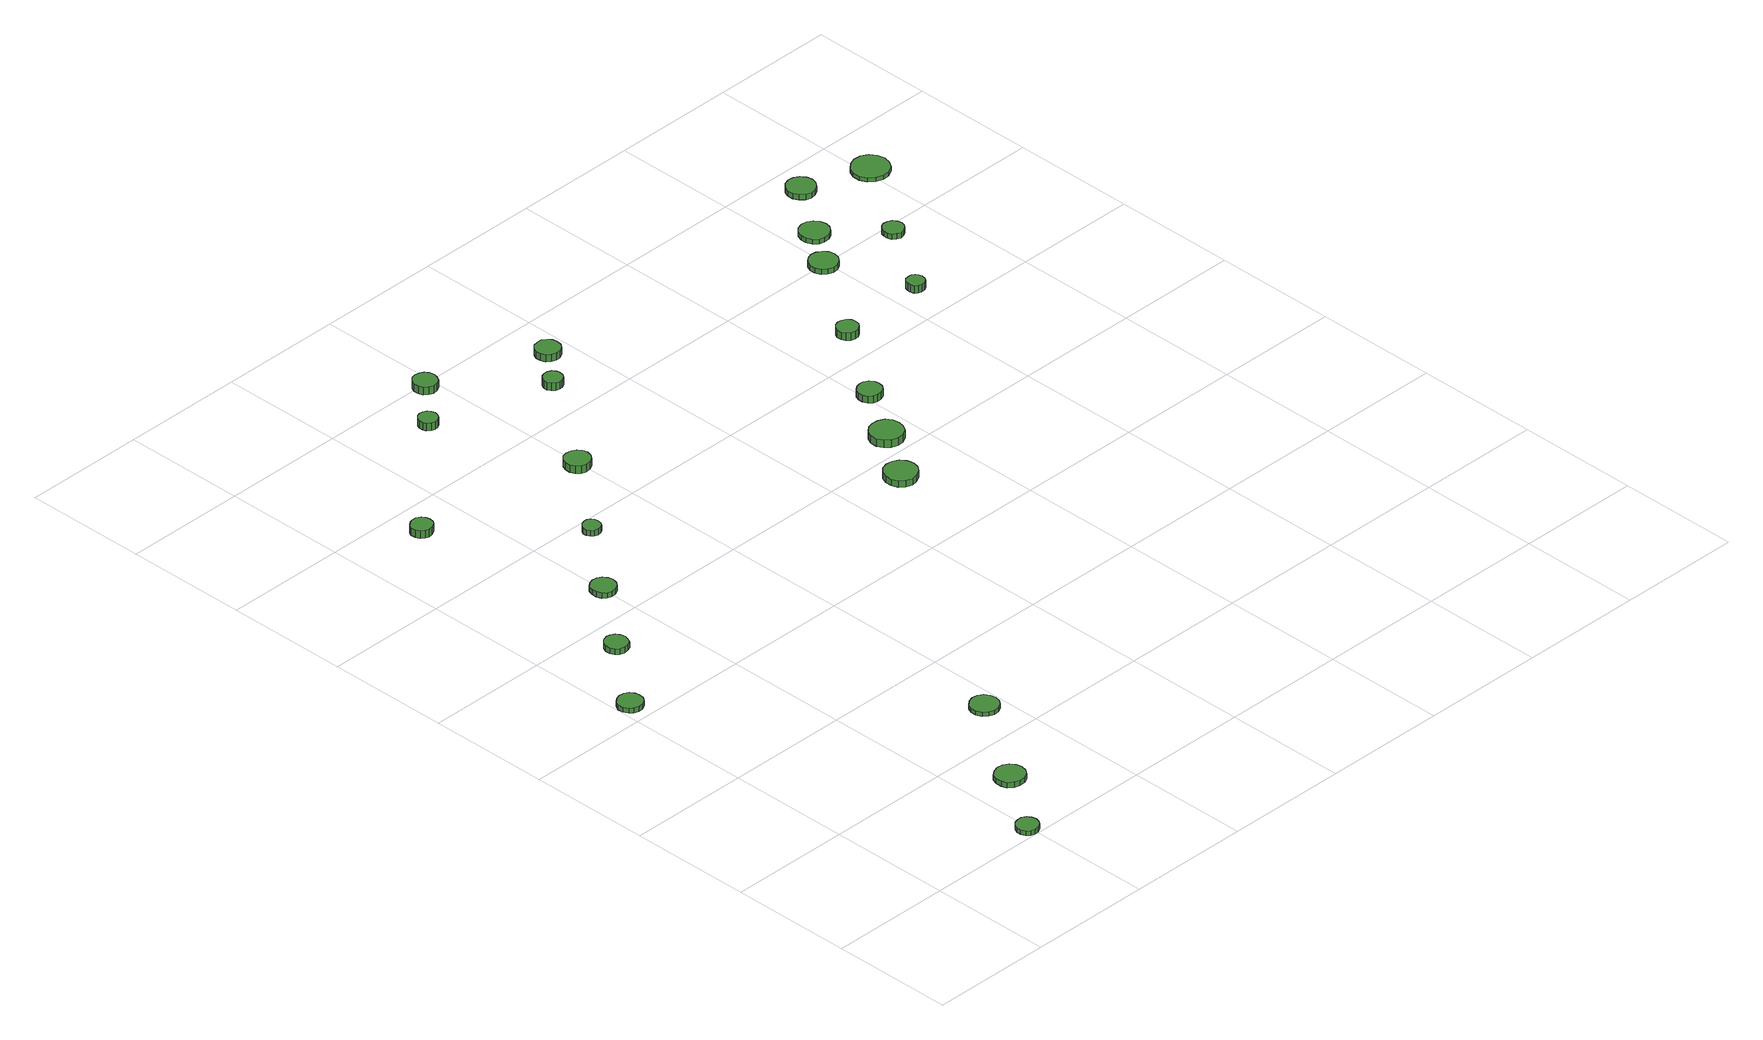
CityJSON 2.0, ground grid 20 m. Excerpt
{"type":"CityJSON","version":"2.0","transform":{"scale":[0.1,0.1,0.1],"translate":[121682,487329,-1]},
"CityObjects":{
"tree1":{"type":"SolitaryVegetationObject","attributes":{"function":"something"},"geometry":[{"type":"MultiSurface","lod":"1","boundaries":[[[0,1,2,3,4,5,6,7,8,9,10,11,12,13,14]],[[15,16,17,18,19,20,21,22,23,24,25,26,27,28,29]],[[0,29,28,1]],[[1,28,27,2]],[[2,27,26,3]],[[3,26,25,4]],[[4,25,24,5]],[[5,24,23,6]],[[6,23,22,7]],[[7,22,21,8]],[[8,21,20,9]],[[9,20,19,10]],[[10,19,18,11]],[[11,18,17,12]],[[12,17,16,13]],[[13,16,15,14]],[[14,15,29,0]]]}]},
"tree2":{"type":"SolitaryVegetationObject","attributes":{"function":"something"},"geometry":[{"type":"MultiSurface","lod":"1","boundaries":[[[30,31,32,33,34,35,36,37,38,39,40,41,42,43,44]],[[45,46,47,48,49,50,51,52,53,54,55,56,57,58,59]],[[30,59,58,31]],[[31,58,57,32]],[[32,57,56,33]],[[33,56,55,34]],[[34,55,54,35]],[[35,54,53,36]],[[36,53,52,37]],[[37,52,51,38]],[[38,51,50,39]],[[39,50,49,40]],[[40,49,48,41]],[[41,48,47,42]],[[42,47,46,43]],[[43,46,45,44]],[[44,45,59,30]]]}]},
"tree3":{"type":"SolitaryVegetationObject","attributes":{"function":"something"},"geometry":[{"type":"MultiSurface","lod":"1","boundaries":[[[60,61,62,63,64,65,66,67,68,69,70,71,72,73,74]],[[75,76,77,78,79,80,81,82,83,84,85,86,87,88,89]],[[60,89,88,61]],[[61,88,87,62]],[[62,87,86,63]],[[63,86,85,64]],[[64,85,84,65]],[[65,84,83,66]],[[66,83,82,67]],[[67,82,81,68]],[[68,81,80,69]],[[69,80,79,70]],[[70,79,78,71]],[[71,78,77,72]],[[72,77,76,73]],[[73,76,75,74]],[[74,75,89,60]]]}]},
"tree4":{"type":"SolitaryVegetationObject","attributes":{"function":"something"},"geometry":[{"type":"MultiSurface","lod":"1","boundaries":[[[90,91,92,93,94,95,96,97,98,99,100,101,102,103,104]],[[105,106,107,108,109,110,111,112,113,114,115,116,117,118,119]],[[90,119,118,91]],[[91,118,117,92]],[[92,117,116,93]],[[93,116,115,94]],[[94,115,114,95]],[[95,114,113,96]],[[96,113,112,97]],[[97,112,111,98]],[[98,111,110,99]],[[99,110,109,100]],[[100,109,108,101]],[[101,108,107,102]],[[102,107,106,103]],[[103,106,105,104]],[[104,105,119,90]]]}]},
"tree5":{"type":"SolitaryVegetationObject","attributes":{"function":"something"},"geometry":[{"type":"MultiSurface","lod":"1","boundaries":[[[120,121,122,123,124,125,126,127,128,129,130,131,132,133,134]],[[135,136,137,138,139,140,141,142,143,144,145,146,147,148,149]],[[120,149,148,121]],[[121,148,147,122]],[[122,147,146,123]],[[123,146,145,124]],[[124,145,144,125]],[[125,144,143,126]],[[126,143,142,127]],[[127,142,141,128]],[[128,141,140,129]],[[129,140,139,130]],[[130,139,138,131]],[[131,138,137,132]],[[132,137,136,133]],[[133,136,135,134]],[[134,135,149,120]]]}]},
"tree6":{"type":"SolitaryVegetationObject","attributes":{"function":"something"},"geometry":[{"type":"MultiSurface","lod":"1","boundaries":[[[150,151,152,153,154,155,156,157,158,159,160,161,162,163,164]],[[165,166,167,168,169,170,171,172,173,174,175,176,177,178,179]],[[150,179,178,151]],[[151,178,177,152]],[[152,177,176,153]],[[153,176,175,154]],[[154,175,174,155]],[[155,174,173,156]],[[156,173,172,157]],[[157,172,171,158]],[[158,171,170,159]],[[159,170,169,160]],[[160,169,168,161]],[[161,168,167,162]],[[162,167,166,163]],[[163,166,165,164]],[[164,165,179,150]]]}]},
"tree7":{"type":"SolitaryVegetationObject","attributes":{"function":"something"},"geometry":[{"type":"MultiSurface","lod":"1","boundaries":[[[180,181,182,183,184,185,186,187,188,189,190,191,192,193,194]],[[195,196,197,198,199,200,201,202,203,204,205,206,207,208,209]],[[180,209,208,181]],[[181,208,207,182]],[[182,207,206,183]],[[183,206,205,184]],[[184,205,204,185]],[[185,204,203,186]],[[186,203,202,187]],[[187,202,201,188]],[[188,201,200,189]],[[189,200,199,190]],[[190,199,198,191]],[[191,198,197,192]],[[192,197,196,193]],[[193,196,195,194]],[[194,195,209,180]]]}]},
"tree8":{"type":"SolitaryVegetationObject","attributes":{"function":"something"},"geometry":[{"type":"MultiSurface","lod":"1","boundaries":[[[210,211,212,213,214,215,216,217,218,219,220,221,222,223,224]],[[225,226,227,228,229,230,231,232,233,234,235,236,237,238,239]],[[210,239,238,211]],[[211,238,237,212]],[[212,237,236,213]],[[213,236,235,214]],[[214,235,234,215]],[[215,234,233,216]],[[216,233,232,217]],[[217,232,231,218]],[[218,231,230,219]],[[219,230,229,220]],[[220,229,228,221]],[[221,228,227,222]],[[222,227,226,223]],[[223,226,225,224]],[[224,225,239,210]]]}]},
"tree9":{"type":"SolitaryVegetationObject","attributes":{"function":"something"},"geometry":[{"type":"MultiSurface","lod":"1","boundaries":[[[240,241,242,243,244,245,246,247,248,249,250,251,252,253,254]],[[255,256,257,258,259,260,261,262,263,264,265,266,267,268,269]],[[240,269,268,241]],[[241,268,267,242]],[[242,267,266,243]],[[243,266,265,244]],[[244,265,264,245]],[[245,264,263,246]],[[246,263,262,247]],[[247,262,261,248]],[[248,261,260,249]],[[249,260,259,250]],[[250,259,258,251]],[[251,258,257,252]],[[252,257,256,253]],[[253,256,255,254]],[[254,255,269,240]]]}]},
"tree10":{"type":"SolitaryVegetationObject","attributes":{"function":"something"},"geometry":[{"type":"MultiSurface","lod":"1","boundaries":[[[270,271,272,273,274,275,276,277,278,279,280,281,282,283,284]],[[285,286,287,288,289,290,291,292,293,294,295,296,297,298,299]],[[270,299,298,271]],[[271,298,297,272]],[[272,297,296,273]],[[273,296,295,274]],[[274,295,294,275]],[[275,294,293,276]],[[276,293,292,277]],[[277,292,291,278]],[[278,291,290,279]],[[279,290,289,280]],[[280,289,288,281]],[[281,288,287,282]],[[282,287,286,283]],[[283,286,285,284]],[[284,285,299,270]]]}]},
"tree11":{"type":"SolitaryVegetationObject","attributes":{"function":"something"},"geometry":[{"type":"MultiSurface","lod":"1","boundaries":[[[300,301,302,303,304,305,306,307,308,309,310,311,312,313,314]],[[315,316,317,318,319,320,321,322,323,324,325,326,327,328,329]],[[300,329,328,301]],[[301,328,327,302]],[[302,327,326,303]],[[303,326,325,304]],[[304,325,324,305]],[[305,324,323,306]],[[306,323,322,307]],[[307,322,321,308]],[[308,321,320,309]],[[309,320,319,310]],[[310,319,318,311]],[[311,318,317,312]],[[312,317,316,313]],[[313,316,315,314]],[[314,315,329,300]]]}]},
"tree12":{"type":"SolitaryVegetationObject","attributes":{"function":"something"},"geometry":[{"type":"MultiSurface","lod":"1","boundaries":[[[330,331,332,333,334,335,336,337,338,339,340,341,342,343,344]],[[345,346,347,348,349,350,351,352,353,354,355,356,357,358,359]],[[330,359,358,331]],[[331,358,357,332]],[[332,357,356,333]],[[333,356,355,334]],[[334,355,354,335]],[[335,354,353,336]],[[336,353,352,337]],[[337,352,351,338]],[[338,351,350,339]],[[339,350,349,340]],[[340,349,348,341]],[[341,348,347,342]],[[342,347,346,343]],[[343,346,345,344]],[[344,345,359,330]]]}]},
"tree13":{"type":"SolitaryVegetationObject","attributes":{"function":"something"},"geometry":[{"type":"MultiSurface","lod":"1","boundaries":[[[360,361,362,363,364,365,366,367,368,369,370,371,372,373,374]],[[375,376,377,378,379,380,381,382,383,384,385,386,387,388,389]],[[360,389,388,361]],[[361,388,387,362]],[[362,387,386,363]],[[363,386,385,364]],[[364,385,384,365]],[[365,384,383,366]],[[366,383,382,367]],[[367,382,381,368]],[[368,381,380,369]],[[369,380,379,370]],[[370,379,378,371]],[[371,378,377,372]],[[372,377,376,373]],[[373,376,375,374]],[[374,375,389,360]]]}]},
"tree14":{"type":"SolitaryVegetationObject","attributes":{"function":"something"},"geometry":[{"type":"MultiSurface","lod":"1","boundaries":[[[390,391,392,393,394,395,396,397,398,399,400,401,402,403,404]],[[405,406,407,408,409,410,411,412,413,414,415,416,417,418,419]],[[390,419,418,391]],[[391,418,417,392]],[[392,417,416,393]],[[393,416,415,394]],[[394,415,414,395]],[[395,414,413,396]],[[396,413,412,397]],[[397,412,411,398]],[[398,411,410,399]],[[399,410,409,400]],[[400,409,408,401]],[[401,408,407,402]],[[402,407,406,403]],[[403,406,405,404]],[[404,405,419,390]]]}]},
"tree15":{"type":"SolitaryVegetationObject","attributes":{"function":"something"},"geometry":[{"type":"MultiSurface","lod":"1","boundaries":[[[420,421,422,423,424,425,426,427,428,429,430,431,432,433,434]],[[435,436,437,438,439,440,441,442,443,444,445,446,447,448,449]],[[420,449,448,421]],[[421,448,447,422]],[[422,447,446,423]],[[423,446,445,424]],[[424,445,444,425]],[[425,444,443,426]],[[426,443,442,427]],[[427,442,441,428]],[[428,441,440,429]],[[429,440,439,430]],[[430,439,438,431]],[[431,438,437,432]],[[432,437,436,433]],[[433,436,435,434]],[[434,435,449,420]]]}]},
"tree16":{"type":"SolitaryVegetationObject","attributes":{"function":"something"},"geometry":[{"type":"MultiSurface","lod":"1","boundaries":[[[450,451,452,453,454,455,456,457,458,459,460,461,462,463,464]],[[465,466,467,468,469,470,471,472,473,474,475,476,477,478,479]],[[450,479,478,451]],[[451,478,477,452]],[[452,477,476,453]],[[453,476,475,454]],[[454,475,474,455]],[[455,474,473,456]],[[456,473,472,457]],[[457,472,471,458]],[[458,471,470,459]],[[459,470,469,460]],[[460,469,468,461]],[[461,468,467,462]],[[462,467,466,463]],[[463,466,465,464]],[[464,465,479,450]]]}]},
"tree17":{"type":"SolitaryVegetationObject","attributes":{"function":"something"},"geometry":[{"type":"MultiSurface","lod":"1","boundaries":[[[480,481,482,483,484,485,486,487,488,489,490,491,492,493,494]],[[495,496,497,498,499,500,501,502,503,504,505,506,507,508,509]],[[480,509,508,481]],[[481,508,507,482]],[[482,507,506,483]],[[483,506,505,484]],[[484,505,504,485]],[[485,504,503,486]],[[486,503,502,487]],[[487,502,501,488]],[[488,501,500,489]],[[489,500,499,490]],[[490,499,498,491]],[[491,498,497,492]],[[492,497,496,493]],[[493,496,495,494]],[[494,495,509,480]]]}]},
"tree18":{"type":"SolitaryVegetationObject","attributes":{"function":"something"},"geometry":[{"type":"MultiSurface","lod":"1","boundaries":[[[510,511,512,513,514,515,516,517,518,519,520,521,522,523,524]],[[525,526,527,528,529,530,531,532,533,534,535,536,537,538,539]],[[510,539,538,511]],[[511,538,537,512]],[[512,537,536,513]],[[513,536,535,514]],[[514,535,534,515]],[[515,534,533,516]],[[516,533,532,517]],[[517,532,531,518]],[[518,531,530,519]],[[519,530,529,520]],[[520,529,528,521]],[[521,528,527,522]],[[522,527,526,523]],[[523,526,525,524]],[[524,525,539,510]]]}]},
"tree19":{"type":"SolitaryVegetationObject","attributes":{"function":"something"},"geometry":[{"type":"MultiSurface","lod":"1","boundaries":[[[540,541,542,543,544,545,546,547,548,549,550,551,552,553,554]],[[555,556,557,558,559,560,561,562,563,564,565,566,567,568,569]],[[540,569,568,541]],[[541,568,567,542]],[[542,567,566,543]],[[543,566,565,544]],[[544,565,564,545]],[[545,564,563,546]],[[546,563,562,547]],[[547,562,561,548]],[[548,561,560,549]],[[549,560,559,550]],[[550,559,558,551]],[[551,558,557,552]],[[552,557,556,553]],[[553,556,555,554]],[[554,555,569,540]]]}]},
"tree20":{"type":"SolitaryVegetationObject","attributes":{"function":"something"},"geometry":[{"type":"MultiSurface","lod":"1","boundaries":[[[570,571,572,573,574,575,576,577,578,579,580,581,582,583,584]],[[585,586,587,588,589,590,591,592,593,594,595,596,597,598,599]],[[570,599,598,571]],[[571,598,597,572]],[[572,597,596,573]],[[573,596,595,574]],[[574,595,594,575]],[[575,594,593,576]],[[576,593,592,577]],[[577,592,591,578]],[[578,591,590,579]],[[579,590,589,580]],[[580,589,588,581]],[[581,588,587,582]],[[582,587,586,583]],[[583,586,585,584]],[[584,585,599,570]]]}]},
"tree21":{"type":"SolitaryVegetationObject","attributes":{"function":"something"},"geometry":[{"type":"MultiSurface","lod":"1","boundaries":[[[600,601,602,603,604,605,606,607,608,609,610,611,612,613,614]],[[615,616,617,618,619,620,621,622,623,624,625,626,627,628,629]],[[600,629,628,601]],[[601,628,627,602]],[[602,627,626,603]],[[603,626,625,604]],[[604,625,624,605]],[[605,624,623,606]],[[606,623,622,607]],[[607,622,621,608]],[[608,621,620,609]],[[609,620,619,610]],[[610,619,618,611]],[[611,618,617,612]],[[612,617,616,613]],[[613,616,615,614]],[[614,615,629,600]]]}]},
"tree22":{"type":"SolitaryVegetationObject","attributes":{"function":"something"},"geometry":[{"type":"MultiSurface","lod":"1","boundaries":[[[630,631,632,633,634,635,636,637,638,639,640,641,642,643,644]],[[645,646,647,648,649,650,651,652,653,654,655,656,657,658,659]],[[630,659,658,631]],[[631,658,657,632]],[[632,657,656,633]],[[633,656,655,634]],[[634,655,654,635]],[[635,654,653,636]],[[636,653,652,637]],[[637,652,651,638]],[[638,651,650,639]],[[639,650,649,640]],[[640,649,648,641]],[[641,648,647,642]],[[642,647,646,643]],[[643,646,645,644]],[[644,645,659,630]]]}]},
"tree23":{"type":"SolitaryVegetationObject","attributes":{"function":"something"},"geometry":[{"type":"MultiSurface","lod":"1","boundaries":[[[660,661,662,663,664,665,666,667,668,669,670,671,672,673,674]],[[675,676,677,678,679,680,681,682,683,684,685,686,687,688,689]],[[660,689,688,661]],[[661,688,687,662]],[[662,687,686,663]],[[663,686,685,664]],[[664,685,684,665]],[[665,684,683,666]],[[666,683,682,667]],[[667,682,681,668]],[[668,681,680,669]],[[669,680,679,670]],[[670,679,678,671]],[[671,678,677,672]],[[672,677,676,673]],[[673,676,675,674]],[[674,675,689,660]]]}]}
},
"vertices":[
[216,19,14],[214,26,14],[210,32,14],[203,36,14],[196,36,14],[189,34,14],[184,29,14],[181,22,14],[181,15,14],[184,8,14],[189,3,14],[196,1,14],[203,2,14],[210,6,14],[214,12,14],[214,12,6],[210,6,6],[203,2,6],[196,1,6],[189,3,6],[184,8,6],[181,15,6],[181,22,6],[184,29,6],[189,34,6],[196,36,6],[203,36,6],[210,32,6],[214,26,6],[216,19,6],
[39,633,17],[38,641,17],[33,648,17],[26,652,17],[18,653,17],[10,650,17],[4,645,17],[0,637,17],[0,629,17],[4,621,17],[10,616,17],[18,613,17],[26,614,17],[33,618,17],[38,625,17],[38,625,9],[33,618,9],[26,614,9],[18,613,9],[10,616,9],[4,621,9],[0,629,9],[0,637,9],[4,645,9],[10,650,9],[18,653,9],[26,652,9],[33,648,9],[38,641,9],[39,633,9],
[293,123,15],[291,132,15],[285,140,15],[277,145,15],[267,146,15],[258,143,15],[250,137,15],[247,128,15],[247,118,15],[250,109,15],[258,103,15],[267,100,15],[277,101,15],[285,105,15],[291,113,15],[291,113,6],[285,105,6],[277,101,6],[267,100,6],[258,103,6],[250,109,6],[247,118,6],[247,128,6],[250,137,6],[258,143,6],[267,146,6],[277,145,6],[285,140,6],[291,132,6],[293,123,6],
[128,748,18],[126,756,18],[122,762,18],[115,766,18],[108,767,18],[100,764,18],[95,759,18],[92,752,18],[92,744,18],[95,737,18],[100,732,18],[108,730,18],[115,731,18],[122,734,18],[126,741,18],[126,741,8],[122,734,8],[115,731,8],[108,730,8],[100,732,8],[95,737,8],[92,744,8],[92,752,8],[95,759,8],[100,764,8],[108,767,8],[115,766,8],[122,762,8],[126,756,8],[128,748,8],
[392,271,13],[390,280,13],[385,288,13],[377,293,13],[368,294,13],[359,291,13],[352,285,13],[348,276,13],[348,267,13],[352,258,13],[359,252,13],[368,249,13],[377,250,13],[385,255,13],[390,262,13],[390,262,6],[385,255,6],[377,250,6],[368,249,6],[359,252,6],[352,258,6],[348,267,6],[348,276,6],[352,285,6],[359,291,6],[368,294,6],[377,293,6],[385,288,6],[390,280,6],[392,271,6],
[218,860,17],[216,868,17],[211,875,17],[204,879,17],[196,880,17],[188,877,17],[182,872,17],[179,864,17],[179,856,17],[182,848,17],[188,843,17],[196,840,17],[204,841,17],[211,845,17],[216,852,17],[216,852,8],[211,845,8],[204,841,8],[196,840,8],[188,843,8],[182,848,8],[179,856,8],[179,864,8],[182,872,8],[188,877,8],[196,880,8],[204,879,8],[211,875,8],[216,868,8],[218,860,8],
[138,1145,22],[137,1152,22],[133,1158,22],[126,1162,22],[119,1162,22],[113,1160,22],[107,1155,22],[104,1149,22],[104,1142,22],[107,1135,22],[113,1130,22],[119,1128,22],[126,1129,22],[133,1133,22],[137,1138,22],[137,1138,9],[133,1133,9],[126,1129,9],[119,1128,9],[113,1130,9],[107,1135,9],[104,1142,9],[104,1149,9],[107,1155,9],[113,1160,9],[119,1162,9],[126,1162,9],[133,1158,9],[137,1152,9],[138,1145,9],
[306,975,18],[305,981,18],[302,986,18],[297,989,18],[291,989,18],[285,987,18],[281,983,18],[278,978,18],[278,972,18],[281,967,18],[285,963,18],[291,961,18],[297,962,18],[302,965,18],[305,969,18],[305,969,8],[302,965,8],[297,962,8],[291,961,8],[285,963,8],[281,967,8],[278,972,8],[278,978,8],[281,983,8],[285,987,8],[291,989,8],[297,989,8],[302,986,8],[305,981,8],[306,975,8],
[325,1317,29],[323,1323,29],[320,1328,29],[314,1331,29],[308,1332,29],[302,1330,29],[297,1325,29],[295,1320,29],[295,1313,29],[297,1308,29],[302,1303,29],[308,1301,29],[314,1302,29],[320,1305,29],[323,1310,29],[323,1310,16],[320,1305,16],[314,1302,16],[308,1301,16],[302,1303,16],[297,1308,16],[295,1313,16],[295,1320,16],[297,1325,16],[302,1330,16],[308,1332,16],[314,1331,16],[320,1328,16],[323,1323,16],[325,1317,16],
[411,1099,24],[409,1107,24],[404,1114,24],[397,1118,24],[388,1119,24],[380,1117,24],[374,1111,24],[371,1103,24],[371,1095,24],[374,1087,24],[380,1081,24],[388,1079,24],[397,1080,24],[404,1084,24],[409,1091,24],[409,1091,11],[404,1084,11],[397,1080,11],[388,1079,11],[380,1081,11],[374,1087,11],[371,1095,11],[371,1103,11],[374,1111,11],[380,1117,11],[388,1119,11],[397,1118,11],[404,1114,11],[409,1107,11],[411,1099,11],
[395,1387,26],[393,1395,26],[389,1401,26],[382,1405,26],[374,1406,26],[367,1404,26],[361,1398,26],[358,1391,26],[358,1383,26],[361,1376,26],[367,1371,26],[374,1368,26],[382,1369,26],[389,1373,26],[393,1380,26],[393,1380,13],[389,1373,13],[382,1369,13],[374,1368,13],[367,1371,13],[361,1376,13],[358,1383,13],[358,1391,13],[361,1398,13],[367,1404,13],[374,1406,13],[382,1405,13],[389,1401,13],[393,1395,13],[395,1387,13],
[525,1264,24],[524,1270,24],[520,1276,24],[514,1279,24],[508,1279,24],[502,1277,24],[497,1273,24],[494,1267,24],[494,1261,24],[497,1255,24],[502,1251,24],[508,1249,24],[514,1249,24],[520,1252,24],[524,1258,24],[524,1258,11],[520,1252,11],[514,1249,11],[508,1249,11],[502,1251,11],[497,1255,11],[494,1261,11],[494,1267,11],[497,1273,11],[502,1277,11],[508,1279,11],[514,1279,11],[520,1276,11],[524,1270,11],[525,1264,11],
[722,755,17],[720,766,17],[713,775,17],[704,780,17],[693,781,17],[683,778,17],[675,771,17],[671,761,17],[671,750,17],[675,740,17],[683,733,17],[693,729,17],[704,731,17],[713,736,17],[720,745,17],[720,745,6],[713,736,6],[704,731,6],[693,729,6],[683,733,6],[675,740,6],[671,750,6],[671,761,6],[675,771,6],[683,778,6],[693,781,6],[704,780,6],[713,775,6],[720,766,6],[722,755,6],
[582,1326,19],[581,1334,19],[576,1340,19],[569,1345,19],[561,1345,19],[553,1343,19],[547,1337,19],[544,1330,19],[544,1322,19],[547,1314,19],[553,1309,19],[561,1306,19],[569,1307,19],[576,1311,19],[581,1318,19],[581,1318,7],[576,1311,7],[569,1307,7],[561,1306,7],[553,1309,7],[547,1314,7],[544,1322,7],[544,1330,7],[547,1337,7],[553,1343,7],[561,1345,7],[569,1345,7],[576,1340,7],[581,1334,7],[582,1326,7],
[777,837,20],[775,848,20],[769,857,20],[759,862,20],[748,863,20],[738,860,20],[730,853,20],[725,843,20],[725,832,20],[730,822,20],[738,815,20],[748,811,20],[759,812,20],[769,818,20],[775,827,20],[775,827,7],[769,818,7],[759,812,7],[748,811,7],[738,815,7],[730,822,7],[725,832,7],[725,843,7],[730,853,7],[738,860,7],[748,863,7],[759,862,7],[769,857,7],[775,848,7],[777,837,7],
[822,922,24],[821,929,24],[816,936,24],[809,940,24],[801,940,24],[794,938,24],[788,933,24],[785,925,24],[785,918,24],[788,910,24],[794,905,24],[801,903,24],[809,904,24],[816,907,24],[821,914,24],[821,914,12],[816,907,12],[809,904,12],[801,903,12],[794,905,12],[788,910,12],[785,918,12],[785,925,12],[788,933,12],[794,938,12],[801,940,12],[809,940,12],[816,936,12],[821,929,12],[822,922,12],
[907,1050,26],[906,1057,26],[901,1063,26],[895,1066,26],[888,1067,26],[881,1065,26],[876,1060,26],[873,1054,26],[873,1046,26],[876,1040,26],[881,1035,26],[888,1033,26],[895,1034,26],[901,1037,26],[906,1043,26],[906,1043,13],[901,1037,13],[895,1034,13],[888,1033,13],[881,1035,13],[876,1040,13],[873,1046,13],[873,1054,13],[876,1060,13],[881,1065,13],[888,1067,13],[895,1066,13],[901,1063,13],[906,1057,13],[907,1050,13],
[1016,1198,16],[1014,1208,16],[1008,1215,16],[1000,1220,16],[991,1221,16],[982,1218,16],[975,1212,16],[971,1203,16],[971,1194,16],[975,1185,16],[982,1179,16],[991,1176,16],[1000,1177,16],[1008,1181,16],[1014,1189,16],[1014,1189,7],[1008,1181,7],[1000,1177,7],[991,1176,7],[982,1179,7],[975,1185,7],[971,1194,7],[971,1203,7],[975,1212,7],[982,1218,7],[991,1221,7],[1000,1220,7],[1008,1215,7],[1014,1208,7],[1016,1198,7],
[1057,1065,22],[1056,1070,22],[1053,1075,22],[1048,1078,22],[1042,1078,22],[1036,1077,22],[1032,1073,22],[1030,1067,22],[1030,1062,22],[1032,1056,22],[1036,1052,22],[1042,1051,22],[1048,1051,22],[1053,1054,22],[1056,1059,22],[1056,1059,9],[1053,1054,9],[1048,1051,9],[1042,1051,9],[1036,1052,9],[1032,1056,9],[1030,1062,9],[1030,1067,9],[1032,1073,9],[1036,1077,9],[1042,1078,9],[1048,1078,9],[1053,1075,9],[1056,1070,9],[1057,1065,9],
[1062,1260,15],[1060,1270,15],[1054,1278,15],[1046,1283,15],[1036,1284,15],[1027,1281,15],[1020,1274,15],[1016,1265,15],[1016,1256,15],[1020,1247,15],[1027,1240,15],[1036,1237,15],[1046,1238,15],[1054,1243,15],[1060,1251,15],[1060,1251,7],[1054,1243,7],[1046,1238,7],[1036,1237,7],[1027,1240,7],[1020,1247,7],[1016,1256,7],[1016,1265,7],[1020,1274,7],[1027,1281,7],[1036,1284,7],[1046,1283,7],[1054,1278,7],[1060,1270,7],[1062,1260,7],
[1138,1184,16],[1136,1191,16],[1132,1197,16],[1126,1200,16],[1119,1201,16],[1113,1199,16],[1107,1194,16],[1105,1188,16],[1105,1181,16],[1107,1174,16],[1113,1170,16],[1119,1167,16],[1126,1168,16],[1132,1172,16],[1136,1177,16],[1136,1177,7],[1132,1172,7],[1126,1168,7],[1119,1167,7],[1113,1170,7],[1107,1174,7],[1105,1181,7],[1105,1188,7],[1107,1194,7],[1113,1199,7],[1119,1201,7],[1126,1200,7],[1132,1197,7],[1136,1191,7],[1138,1184,7],
[1126,1350,16],[1124,1359,16],[1118,1367,16],[1110,1372,16],[1101,1373,16],[1092,1370,16],[1085,1364,16],[1081,1355,16],[1081,1345,16],[1085,1337,16],[1092,1330,16],[1101,1327,16],[1110,1328,16],[1118,1333,16],[1124,1341,16],[1124,1341,7],[1118,1333,7],[1110,1328,7],[1101,1327,7],[1092,1330,7],[1085,1337,7],[1081,1345,7],[1081,1355,7],[1085,1364,7],[1092,1370,7],[1101,1373,7],[1110,1372,7],[1118,1367,7],[1124,1359,7],[1126,1350,7],
[1238,1315,14],[1235,1327,14],[1228,1337,14],[1217,1343,14],[1205,1344,14],[1194,1340,14],[1185,1332,14],[1180,1321,14],[1180,1309,14],[1185,1298,14],[1194,1290,14],[1205,1286,14],[1217,1287,14],[1228,1293,14],[1235,1303,14],[1235,1303,7],[1228,1293,7],[1217,1287,7],[1205,1286,7],[1194,1290,7],[1185,1298,7],[1180,1309,7],[1180,1321,7],[1185,1332,7],[1194,1340,7],[1205,1344,7],[1217,1343,7],[1228,1337,7],[1235,1327,7],[1238,1315,7]
]}
